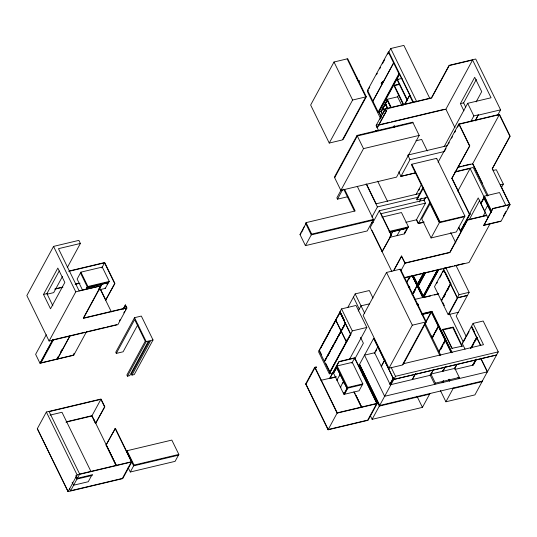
<?xml version="1.0" encoding="UTF-8"?>
<svg xmlns="http://www.w3.org/2000/svg" width="537" height="537" viewBox="0 0 537 537"><rect width="100%" height="100%" fill="white"/><g stroke="black" fill="none" stroke-linecap="round" stroke-linejoin="round"><path stroke-width="0.81" d="M462.021 346.647L452.866 327.677L442.367 330M67.239 267.681L80.389 243.462L78.879 240.375L53.552 246.396L26.85 295.572L49.082 341.015L117.871 324.663L126.92 307.99L125.457 305.003L123.242 308.688M43.51 294.444L57.815 268.091L64.836 282.442L50.525 308.795L43.51 294.444L46.914 293.638L59.238 270.943M62.46 276.488L53.693 292.638L47.196 294.182M46.269 334.739L35.63 354.339L40 363.274L72.938 355.447L74.126 353.265M80.476 272.924L87.497 287.275L108.863 282.2L109.28 281.422L102.265 267.07L80.899 272.152L77.14 279.072L82.497 290.027M49.082 341.015L75.777 291.839L101.11 285.818L79.073 290.792L58.466 248.671L80.389 243.462M40 363.274L53.009 339.317M53.042 339.451L40.671 362.233L40.98 362.864L57.358 358.971L69.729 336.189M40.98 362.864L53.747 339.35M85.779 289.53L87.263 286.798L88.847 286.422M86.329 288.859L87.061 287.517L94.465 286.02L93.693 287.443M87.497 287.275L87.92 286.503L109.28 281.422M86.692 289.107L87.464 287.684L108.414 282.704L105.326 288.389L98.378 290.04L99.54 287.913M101.802 267.923L104.561 262.848L114.676 283.536L105.628 300.21L114.931 283.476L104.695 262.546L69.28 270.963M93.633 287.456L94.405 286.033M57.983 356.837L57.184 358.307L57.493 358.938L73.831 355.058L86.598 331.537M60.372 352.433L61.97 349.493M57.493 358.938L69.857 336.162M99.097 288.637L99.869 287.214M100.641 285.791L101.412 284.368L101.07 284.187M100.694 285.778L101.466 284.355L101.01 284.201M100.99 285.583L83.342 318.085L126.551 307.808L125.208 305.063M101.11 285.818L83.463 318.32L126.92 307.99M107.145 284.449L108.259 282.402M116.214 465.827L106.058 445.066L115.361 428.331L131.8 461.934L122.751 478.608L68.071 491.603L37.308 428.701L46.357 412.027L101.03 399.031L104.836 406.804L95.526 423.539L91.84 416.007L100.896 399.333L104.581 406.865L95.526 423.539M123.101 309.352L125.457 305.003M119.469 320.858L120.254 319.408M123.799 312.883L124.584 311.433M125.369 309.983L126.161 308.533M148.991 341.579L131.417 373.947L131.981 375.094L134.257 374.551L153.025 339.975L141.325 316.058L134.512 317.682L115.737 352.259L116.301 353.406L123.114 351.782L137.895 324.563M116.301 353.406L134.673 319.569L145.245 341.19L126.873 375.027L127.437 376.175L129.706 375.632L148.078 341.794L150.353 341.257L131.981 375.094M127.437 376.175L146.212 341.599L153.025 339.975M68.071 491.603L77.127 474.93L131.8 461.934M69.508 488.482L70.609 490.737L79.664 474.064L131.431 461.76L115.113 428.392M106.058 445.066L115.361 428.331M91.592 475.581L88.256 481.729L73.609 485.213L72.139 482.199M356.42 77.825L356.977 77.69L347.714 58.741L334.014 62.003L310.648 105.03L329.248 143.057L342.391 139.935L365.751 96.908L347.15 58.875M128.148 467.62L130.296 472.003L175.089 461.357L178.848 454.43L171.827 440.085L127.034 450.731L126.611 451.503L133.632 465.854L178.425 455.208M131.431 461.76L122.376 478.427L70.609 490.737M130.296 472.003L134.055 465.082L178.848 454.43M329.248 143.057L352.614 100.03L366.315 96.774L357.071 77.872L356.508 78.006M378.169 112.011L398.931 73.777L399.488 73.643L378.733 111.877L378.169 112.011L367.55 90.303L388.311 52.069L388.875 51.935L413.383 102.05M368.16 90.088L367.368 91.545L380.585 118.563M368.912 88.699L369.745 87.169M376.471 74.771L377.296 73.26M379.639 68.937L380.491 67.38M382.411 63.836L384.787 59.459M387.674 54.143L390.728 48.518L403.871 45.397L429.936 98.68M366.315 96.774L343.109 139.513L342.546 139.647M381.23 83.644L382.465 81.812L381.673 83.913L381.23 83.644L382.465 81.812M344.573 189.313L355.165 210.96L306.07 222.633L305.647 223.405L311.265 234.884L373.034 220.204M381.391 83.98L382.633 82.148M357.266 186.319L373.457 219.425L367.201 230.95L305.432 245.637L300.002 234.541L305.875 223.754M301.787 232.011L304.184 226.869M393.668 62.896L372.866 101.171L393.614 62.91M375.752 131.585L375.484 131.041L357.051 135.425L334.538 176.888L334.806 177.425M305.432 245.637L311.688 234.112L373.457 219.425M381.25 116.489L379.062 112.018L399.541 74.287L409.758 95.17L404.636 104.601M403.509 105.104L394.024 85.719L394.259 85.282L399.776 83.973M407.388 100.788L397.172 79.912L397.407 79.476L402.139 78.355M391.01 107.917L386.996 99.714L387.224 99.291L397.602 96.828L398.783 94.653M384.109 109.186L383.384 107.715L383.009 107.803L380.988 111.521L382.431 114.475M384.573 110.535L383.129 107.581L385.15 103.863L385.526 103.775L388.056 108.937M387.795 108.81L385.264 103.641L387.284 99.922L390.533 106.568M387.345 100.238L381.23 111.501L382.693 114.482M383.384 107.715L381.364 111.434L379.062 112.018M385.19 104.393L383.129 107.581M385.264 103.641L386.989 101.07M413 122.731L357.313 135.968L334.652 177.707L340.847 190.373L363.509 148.635L419.196 135.398L412.731 122.188L394.225 126.591M497.786 114.978L500.578 109.843L475.715 59.016L449.1 65.346L431.453 97.848L385.136 108.857L376.081 125.53L378.659 130.733M341.156 189.923L336.853 197.851L337.498 199.16L347.795 196.71M377.243 124.262L376.45 125.712L377.135 127.685L386.439 110.951L385.506 109.038L431.567 98.083L449.214 65.588L472.6 60.023L491.06 97.768L467.673 103.326L444.166 146.628M379.995 119.187L381.572 116.287M382.357 114.837L385.506 109.038M337.498 199.16L342.552 189.843M377.39 127.625L386.439 110.951M404.737 104.265L409.53 95.445L410.087 95.311M371.906 217.076L377.417 206.926L418.054 197.267M419.196 135.398L396.534 177.136L340.847 190.373M425.559 197.24L423.988 200.126L379.29 210.752L370.241 227.426L391.903 271.641M398.769 171.84L400.944 176.358L409.999 159.684L444.676 151.434M411.825 164.241L411.49 164.859L439.743 222.613L440.078 222.003L464.928 216.096L436.675 158.334L411.825 164.241L440.078 222.003M378.068 125.322L445.898 109.199L472.6 60.023M366.805 327.449L352.306 330.899L350.634 333.974L339.874 311.97L341.545 308.896L356.038 305.452L366.805 327.449L349.379 359.542M326.704 357.568L324.348 361.294L319.072 350.507L339.861 312.225L340.236 312.138L344.459 320.764M320.636 348.238L323.005 343.868M323.798 342.418L330.51 330.054M331.302 328.597L332.094 327.14M332.88 325.684L336.041 319.864M337.209 317.716L339.102 314.226M305.654 384.002L314.709 367.328L316.159 366.986L315.488 368.677M316.28 367.227L315.078 367.509L306.023 384.183L328.194 429.506L367.717 420.109L376.766 403.435L354.601 358.112L339.008 361.824L329.832 378.256L338.887 361.582L354.735 357.817L377.135 403.616L368.087 420.29L328.06 429.801L305.674 383.975M347.936 307.224L355.179 293.893L369.322 290.53L372.973 298.001M315.373 368.436L316.159 366.986M463.901 110.817L460.39 103.641L474.701 77.288L481.716 91.639L476.151 101.889M389.983 236.683L392.748 231.695L392.285 231.534M391.413 234.951L382.102 251.685L391.413 234.951L381.015 213.706L425.465 203.14L423.988 200.126M460.39 103.641L463.626 102.876L476.339 79.449M324.348 361.294L345.513 322.918L344.754 324.314M350.896 333.92L329.731 372.295L324.442 361.482L345.606 323.113M327.496 356.112L330.651 350.292M331.443 348.835L333.813 344.472M334.605 343.015L336.974 338.652M337.76 337.196L340.921 331.383M341.727 329.893L344.002 325.711M326.798 357.756L324.442 361.482M327.979 355.575L329.96 351.936M331.537 349.03L333.907 344.667M334.699 343.21L337.068 338.847M338.25 336.665L340.619 332.296M341.821 330.08L344.096 325.899M416.108 194.414L421.686 184.137M418.867 190.192L419.666 188.722M436.339 158.952L436.675 158.334M422.955 187.5L416.652 199.099L417.007 199.818L427.58 197.307M397.051 235.622L400.199 229.923L399.736 229.769M417.007 199.818L423.304 188.218M438.085 162.208L458.813 124.04L499.47 114.374L510.15 136.217L492.248 168.779L509.707 204.463L492.785 208.484L483.85 225.392L501.021 221.311L510.076 204.637L500.363 184.788L503.344 184.077L496.322 169.726L493.342 170.437L492.503 168.719M444.435 151.38L446.032 148.44M448.422 144.037L449.214 142.573M451.61 138.17L452.402 136.7M454.799 132.297L455.591 130.827M457.584 127.155L459.182 124.222L499.329 114.676L509.895 136.277L492.248 168.779M358.233 310.997L361.025 305.848L369.671 303.794M419.296 201.905L421.29 198.234M404.636 232.702L405.361 231.36M406.093 230.011L407.187 227.997L407.59 228.165L404.502 233.85L389.661 237.381M404.482 233.327L405.965 230.595M406.704 229.225L407.818 227.178M381.968 217.163L401.454 212.531L408.469 226.882L408.053 227.654L389.379 232.091M329.731 372.295L350.513 334.014L351.017 333.88L329.322 373.833L318.562 351.836L340.257 311.883L339.874 311.97M423.955 200.596L425.15 198.395M408.442 286.731L409.013 286.597L400.474 269.138L386.526 272.447L363.166 315.481L388.963 368.214L402.341 365.039L426.962 319.622M405.905 222.311L416.41 219.814L425.465 203.14M343.646 392.668L344.432 394.272L359.078 390.788L362.831 383.868L352.306 362.341L337.155 365.945L336.733 366.717L347.264 388.244L362.415 384.64M336.585 367.395L333.497 373.081L343.828 394.192L344.331 394.071L347.251 388.694L336.585 367.395L347.251 388.694M333.9 372.745L336.867 367.281M336.196 368.926L336.927 367.583M470.701 121.711L473.842 115.932L478.333 114.864L475.319 120.879M416.41 219.814L418.269 223.614L429.828 202.335M393.608 270.614L401.481 256.115L405.106 262.949L449.805 252.33L467.452 219.828L486.737 215.243M475.198 120.637L478.333 114.864M393.863 270.554L401.736 256.055M336.954 380.136L340.008 374.39L340.377 374.638M339.619 375.92L340.351 374.578M401.038 270.5L404.972 263.251L449.925 252.565L467.573 220.063L486.864 215.478M458.531 227.225L460.363 230.977L469.419 214.303L451.845 178.385L469.747 145.822L459.182 124.222M451.845 178.385L469.747 145.822M351.842 363.187L354.601 358.112M354.695 359.172L363.368 343.197L360.515 337.35M343.069 382.982L343.801 381.632M343.096 383.042L343.828 381.693L343.458 381.445L340.404 387.19L340.908 387.07M358.32 366.576L373.705 338.25L393.822 379.37L496.597 354.937L498.269 351.869L483.179 321.012L473.077 323.415L471.405 326.489L480.743 345.573M343.828 394.192L346.915 388.506M347.264 388.244L347.681 387.466L362.831 383.868M344.432 394.272L347.768 388.123M406.663 282.234L410.087 275.937M406.757 282.428L410.181 276.132M439.34 222.714L430.05 203.724L421.78 218.948L431.07 237.945L439.34 222.714L464.592 216.706M408.738 279.307L409.879 277.206M409.214 278.797L409.973 277.401M328.06 429.801L337.249 412.832L376.766 403.435M457.779 191.212L470.13 168.464L484.34 197.515M458.175 167.289L472.634 163.852L499.329 114.676M362.898 374.349L363.69 372.893M374.336 353.279L377.887 346.741M375.92 351.171L376.712 349.708M423.411 273.239L417.417 284.16L417.524 285.08L417.048 285.194L412.288 275.468M423.74 272.863L417.048 285.194L422.874 297.464L438.011 269.587M412.06 294.746L417.001 285.65L417.558 285.516L412.94 276.078M412.537 294.236L417.095 285.845L417.813 285.671L423.304 296.894L422.82 297.008L437.393 270.165M424.223 272.749L417.101 285.657L417.652 285.523M417.33 285.785L424.425 272.722M413.376 293.215L415.276 289.718M416.417 287.617L424.827 272.319M413.47 293.41L414.994 290.611M416.511 287.812L417.652 285.711M417.813 285.671L424.901 272.608M425.385 272.836L418.283 285.919L425.458 272.823M384.807 359.716L381.243 366.281L381.747 366.16M381.337 366.469L384.901 359.904M464.928 216.096L456.322 231.937L431.07 237.945M417.356 305.654L418.155 304.177L418.477 304.956M437.48 269.789L423.27 295.954L418.357 285.906M438.266 269.326L423.304 296.894L412.96 275.924M438.333 269.299L423.277 297.021L423.559 297.592L430.593 295.921M423.431 297.33L438.568 269.453M423.559 297.592L438.803 269.52M469.452 214.035L478.198 197.925L485.22 212.276L483.233 215.941M461.122 230.796L470.056 213.887L461.122 230.796L460.363 230.977M469.11 219.855L479.843 200.086M388.963 368.214L412.322 325.187L426.271 321.871L417.699 304.338M444.67 267.943L443.669 269.789L457.37 297.787L467.472 295.384L469.137 292.309L456.161 265.788M436.581 283.65L437.373 282.193M439.749 277.817L441.729 274.165M442.528 272.709L443.716 270.52M505.975 205.752L499.517 192.548L484.367 196.146L483.944 196.925L491.12 211.598M487.703 217.579L480.763 203.389L483.85 197.703L491.127 212.075M481.112 202.952L484.448 196.804L486.24 200.469M481.998 201.925L483.092 199.905M389.976 384.136L393.54 377.565M390.063 384.311L393.232 378.471M374.625 352.749L390.298 384.787L393.863 378.223M484.596 211.222L487.65 205.47L487.985 205.658M370.295 415.591L372.128 419.33L393.755 379.498L496.537 355.064L487.421 371.846L384.64 396.279L364.522 355.152L375.128 352.628M393.822 379.37L395.487 376.303L498.269 351.869M427.734 318.206L430.795 312.561M425.082 323.677L431.211 312.38L430.976 311.903L423.089 313.776M426.271 321.871L403.065 364.616L402.495 364.751M421.968 314.246L431.627 311.95L431.956 311.332L452.167 352.648M501.377 187.702L503.344 184.077M450.409 283.811L443.602 269.91L434.493 286.691L441.293 300.592L450.409 283.811L450.912 283.697L450.12 285.154M448.187 314.689L457.302 297.907L467.405 295.511L458.289 312.292L448.187 314.689L441.387 300.787L450.503 284.006L451.006 283.885M443.387 297.558L445.368 293.907M446.556 291.719L449.328 286.61M443.475 297.746L445.462 294.101M447.838 289.725L448.63 288.262M483.85 225.392L492.906 208.718L510.076 204.637M490.127 223.654L469.009 262.553L404.059 277.965M425.049 323.153L432.104 337.572L438.239 326.274L438.742 326.16M439.441 351.42L438.937 351.54L432.198 337.766L438.333 326.469L438.836 326.348M434.144 334.632L432.607 337.451L432.104 337.572M435.292 332.51L437.205 328.98M412.215 379.578L415.383 373.739M412.416 379.531L415.584 373.692M457.37 297.787L459.034 294.712L469.137 292.309M448.697 314.568L457.806 297.787M503.411 216.062L505.881 211.511M507.74 208.088L508.526 206.638M458.242 312.299L456.215 316.038L466.291 336.645M438.937 351.54L445.066 340.243L445.576 340.122L439.192 327.073M440.803 355.36L439.031 351.728L445.16 340.438L445.67 340.317L451.342 351.916M440.588 349.305L442.891 345.069M443.656 343.653L445.576 340.122M440.682 349.493L442.219 346.667M444.133 343.143L444.898 341.727M433.466 369.443L430.298 375.276L390.298 384.787M433.466 369.758L431.164 374L430.929 373.524M435.406 383.136L430.963 374.047L454.852 368.369L459.296 377.457L435.406 383.136L434.742 384.364L430.063 374.799M372.128 419.33L422.431 407.368L429.936 393.54M445.106 366.993L442.803 371.235L442.569 370.752M445.321 366.939L443.018 371.181L442.783 370.705M465.042 349.144L462.229 343.391L471.338 326.61L471.848 326.489L474.413 331.745M463.921 341.082L465.901 337.437M466.693 335.974L469.07 331.598M442.079 382.8L443.233 380.679M442.575 382.478L443.367 381.015M442.696 382.572L443.468 381.163M456.953 364.173L454.651 368.416L454.416 367.939M454.584 368.872L456.96 364.489M470.674 348.338L476.614 337.397L477.124 337.276L475.144 340.928M470.768 348.533L476.708 337.592L477.218 337.471M471.573 347.493L473.949 343.116M472.063 346.956L472.855 345.492M475.232 341.116L476.024 339.659M440.454 390.627L445.911 401.783L453.423 387.956M459.296 377.457L458.632 378.686L457.947 377.289M475.842 359.367L472.674 365.207L472.439 364.724M472.875 365.153L476.044 359.32M476.547 359.199L473.379 365.039L454.987 369.409M482.34 381.028L487.348 371.805L480.736 358.286M357.796 80.644L358.837 80.396L359.3 81.342L358.81 80.469L357.823 80.704M397.172 79.912L398.749 79.536M367.55 90.303L368.113 90.169M394.024 85.719L399.541 84.403M386.996 99.714L387.727 99.54M378.511 124.953L389.875 122.221M391.48 121.872L401.22 119.529M402.824 119.174L444.173 109.32M375.464 130.598L376.222 130.417L375.39 130.551L375.927 131.545M375.665 131.001L394.044 126.631L394.312 127.175M478.454 115.099L500.578 109.843M415.987 140.795L421.666 139.445L427.284 150.924M408.006 155.032L447.603 145.614M400.964 176.324L415.551 172.854M400.944 176.358L415.531 172.887M458.128 167.034L461.384 166.255M463.008 165.873L470.331 164.134M455.557 171.659L473.245 167.457L487.24 196.059M454.711 172.129L470.13 168.464M68.689 271.373L104.561 262.848M419.813 193.434L376.175 203.805L366.617 184.265M55.177 288.839L62.46 287.107M75.408 284.033L78.644 283.261M54.727 289.188L62.896 287.268M75.126 284.362L80.02 283.174M300.002 234.541L300.478 234.427M95.606 285.483L108.414 282.704M371.577 222.835L373.262 222.412M480.763 203.389L481.266 203.268M424.035 221.982L418.41 223.318L416.618 219.667M418.269 223.614L423.955 222.264M388.989 231.514L408.469 226.882M389.332 232.239L407.187 227.997M389.734 232.414L407.59 228.165M470.056 213.887L469.553 214.008L452.1 178.324M469.419 214.303L470.177 214.122M463.887 224.285L465.505 223.895M483.73 225.157L500.652 221.137M52.371 339.968L84.933 332.228M86.564 331.839L105.286 327.389M106.917 326.999L116.683 324.677M404.958 277.508L409.812 276.354M411.429 275.971L430.05 271.547M431.667 271.158L441.38 268.849M442.998 268.466L452.711 266.157M454.329 265.775L464.042 263.466M409.556 286.597L408.503 286.852L409.523 286.657L409.879 287.376M414.483 299.478L438.776 293.699M423.384 297.424L422.827 297.558L417.095 285.845M434.5 294.994L437.628 294.249M336.075 319.804L335.659 319.958L340.935 330.745L341.351 330.591M417.041 304.311L417.611 304.17L409.1 286.765M417.101 304.432L418.155 304.177M441.293 300.592L441.797 300.472M441.387 300.787L441.891 300.666M341.445 330.779L341.029 330.933L346.318 341.747L346.701 341.653L345.64 339.491M421.444 313.836L431.956 311.332M422.538 314.447L431.211 312.38M100.896 399.333L49.129 411.637L79.664 474.064M319.072 350.507L319.455 350.419L321.562 354.729M50.022 415.108L61.983 412.262L91.048 471.681M66.682 421.72L91.995 415.678M65.957 422.156L91.84 416.007M432.198 337.766L432.701 337.645M329.322 373.833L333.242 372.906M462.229 343.391L462.733 343.271M439.031 351.728L439.534 351.614M320.884 380.357L336.175 376.746M329.953 378.498L336.189 377.014M403.341 363.757L483.488 344.7L473.077 323.415M336.921 380.075L337.458 380.015M362.918 375.605L364.576 375.215M340.377 387.13L340.881 387.016M377.135 403.616L337.108 413.128L314.709 367.328M429.607 394.151L379.303 406.113L359.186 364.985M453.087 388.573L482.085 381.679M445.911 401.783L474.909 394.896L482.414 381.062L379.632 405.495L359.515 364.368M87.061 287.517L87.464 287.684M487.683 205.537L488.019 205.725M467.673 103.326L473.842 115.932M463.626 102.876L465.727 107.178M458.813 124.04L469.492 145.883M473.131 164.288L482.494 183.432M445.898 109.199L454.946 127.699M472.634 163.852L488.12 195.508M484.367 196.146L491.543 210.819M483.85 197.703L491.133 212.598M390.728 48.518L416.793 101.802M388.311 52.069L398.931 73.777M409.53 95.445L413.06 102.668M397.407 79.476L407.261 99.614M394.259 85.282L403.743 104.675M397.602 96.828L401.978 105.776M459.028 227.661L460.498 230.682M387.224 99.291L391.238 107.494M450.718 232.534L455.819 242.966M385.647 103.554L386.365 105.03M385.15 103.863L387.674 109.031M394.487 127.128L394.024 126.182L394.755 125.953L393.95 126.141L394.44 127.141M385.136 108.857L386.19 111.011M407.845 155.28L409.999 159.684M383.009 107.803L384.452 110.756M378.733 111.877L381.29 117.106M445.703 267.453L459.034 294.712M445.186 271.984L450.234 282.314M450.503 284.006L457.302 297.907M471.338 326.61L476.614 337.397M476.708 337.592L480.581 345.499M480.796 358.3L487.421 371.846M334.014 62.003L352.614 100.03M449.415 313.715L463.384 342.15M442.569 302.042L444.368 305.728M357.051 135.425L363.509 148.635M404.267 233.373L404.502 233.85M377.632 181.13L387.56 201.422M443.059 329.792L452.214 348.5M438.387 325.435L431.688 311.735L431.184 311.856L438.239 326.274M431.627 311.95L451.463 352.507M438.333 326.469L445.066 340.243M445.16 340.438L451.194 352.762M413.282 275.528L417.497 284.14L413.201 275.548M418.008 286.443L422.666 295.961M412.403 276.058L422.874 297.464M412.027 275.481L417.001 285.65M366.127 183.842L377.417 206.926M379.29 210.752L391.158 235.011M401.481 256.115L404.972 263.251M399.904 269.272L425.7 322.005M431.822 335.84L432.56 337.35M424.72 324.57L439.837 355.467M449.14 379.196L449.852 380.652M448.724 379.639L449.516 381.27M371.966 230.38L382.357 251.625M386.526 272.447L412.322 325.187M343.7 189.165L354.373 210.981M416.967 396.205L422.431 407.368M355.179 293.893L364.69 313.346M391.09 367.308L395.487 376.303M353.44 297.089L359.293 309.05M373.638 338.37L393.755 379.498M306.07 222.633L311.688 234.112M341.545 308.896L352.306 330.899M302.573 229.836L302.761 230.219M340.968 313.346L344.559 320.683M339.861 312.225L345.137 323.012M345.231 323.2L350.513 334.014M300.881 232.957L301.069 233.34M359.568 364.361L379.659 405.435M345.674 339.431L346.734 341.592L346.352 341.68L341.062 330.873M335.699 319.891L340.975 330.678M355.984 395.48L361.488 406.744M354.494 392.507L355.232 394.01M355.964 395.514L361.844 407.523M353.903 391.876L361.535 407.476M337.155 365.945L347.681 387.466M325.878 363.556L330.107 372.201M315.078 367.509L337.249 412.832M134.512 317.682L146.212 341.599M105.091 287.913L105.326 288.389M100.392 288.94L105.876 300.149M100.204 289.128L111.367 311.883M80.899 272.152L87.92 286.503M53.552 246.396L75.777 291.839M127.034 450.731L134.055 465.082M46.914 293.638L52.881 305.835M73.522 354.427L73.831 355.058M92.364 416.423L116.173 465.096M93.364 418.531L95.781 423.478M106.313 445.005L116.173 465.17M57.05 358.34L57.358 358.971M46.357 412.027L77.127 474.93M75.898 475.279L77.368 478.286L92.518 474.688L92.102 475.46L76.945 479.064L75.845 476.809M37.322 428.674L68.092 491.577M302.492 229.99L302.512 230.675M442.703 329.389L451.859 348.352L462.243 346.17L453.201 327.067L442.703 329.389"/></g></svg>
